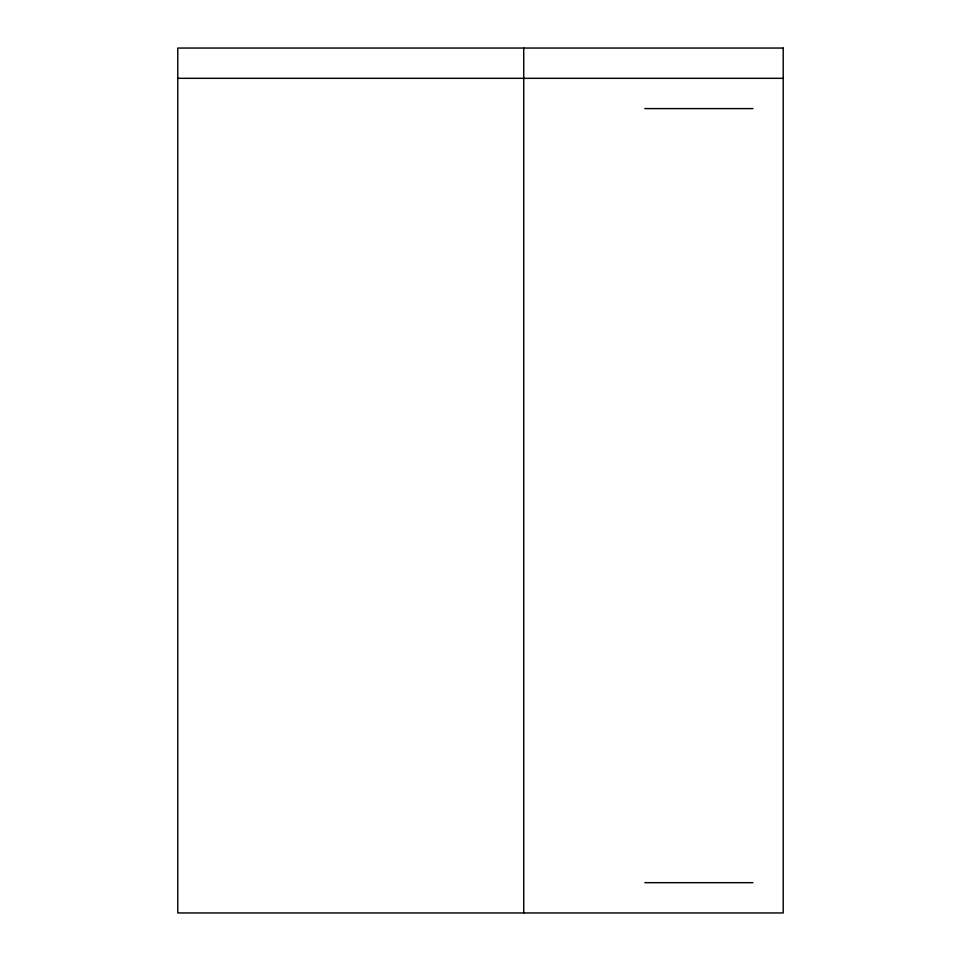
<?xml version="1.0" encoding="UTF-8"?>
<svg xmlns="http://www.w3.org/2000/svg" width="961" height="961" viewBox="0 0 961 961"><rect width="100%" height="100%" fill="white"/><g stroke="black" fill="none" stroke-linecap="round" stroke-linejoin="round"><path stroke-width="1.44" d="M177.785 78.322L783.215 78.322M644.867 108.593L752.943 108.593M644.867 882.678L752.943 882.678M523.745 48.05L523.745 912.95M783.215 48.05L177.785 48.05L177.785 912.95L783.215 912.95L783.215 48.05"/></g></svg>
